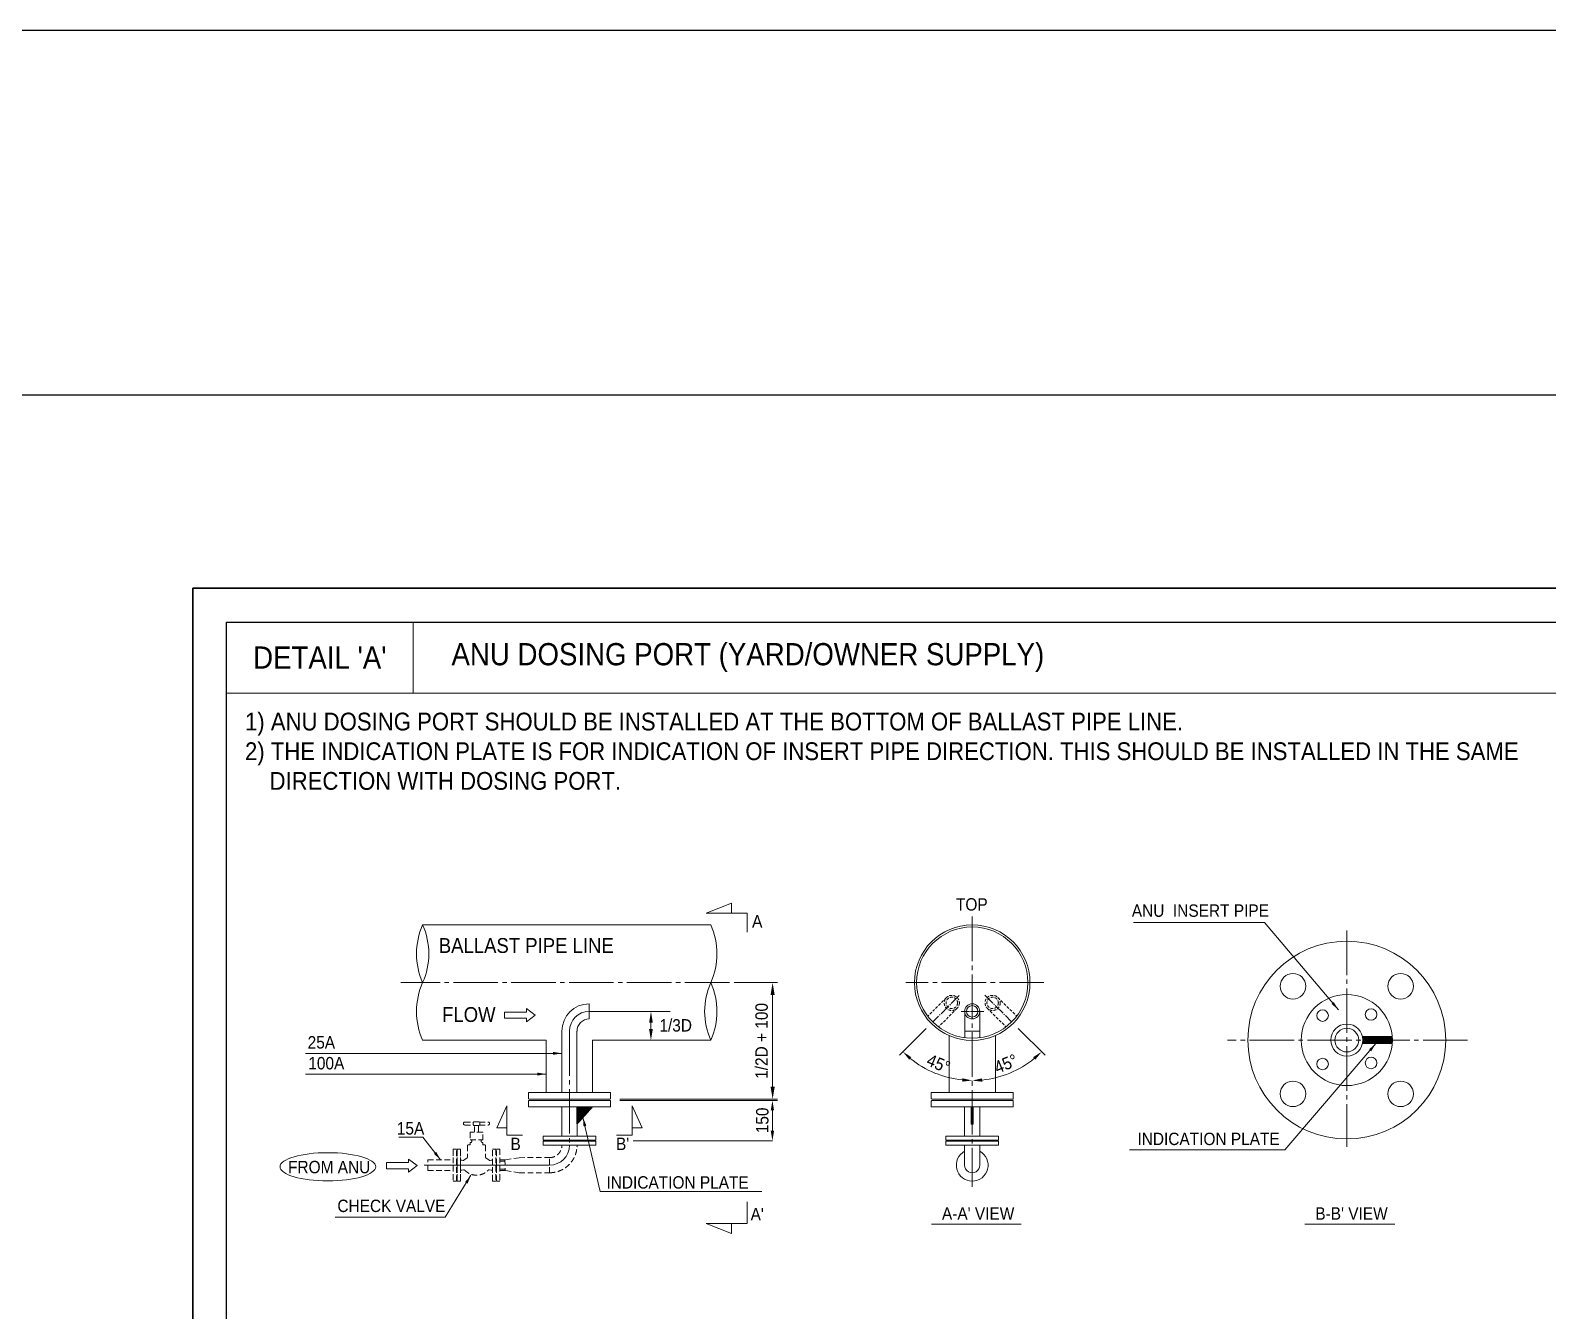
# Model space of a CAD drawing. Extents: x -1315200 to -1014507, y 2616811 to 2674779.
# Drawn here: x -1081964 to -1047874, y 2646000 to 2674779 of the extents above; entities that cross this region are included whole.
import ezdxf

# ---------------------------------------------------------------- set-up
doc = ezdxf.new("R2010")
doc.units = 0
doc.header["$LTSCALE"] = 25
doc.header["$MEASUREMENT"] = 0
doc.linetypes.add('C', pattern=[26, 20, -2, 2, -2])
doc.linetypes.add('DASHED', pattern=[0.75, 0.5, -0.25])
doc.layers.get('0').update_dxf_attribs({"linetype": 'CONTINUOUS', "lineweight": 9})
doc.layers.add('0.1 Defpoints', color=7, linetype='CONTINUOUS', plot=False)
doc.layers.add('0.2 Dwg sheet', color=7, linetype='CONTINUOUS')
doc.layers.add('0.3 Text', color=7, linetype='CONTINUOUS')
for name, color, linetype, lineweight in [('0.5 Dim', 1, 'CONTINUOUS', 9), ('1.1 Y_Pipe', 7, 'CONTINUOUS', 13), ('1.9 Arrow', 1, 'CONTINUOUS', 9)]:
    doc.layers.add(name, color=color, linetype=linetype, lineweight=lineweight)
doc.styles.get("Standard").update_dxf_attribs({"font": '', "width": 0.95, "height": 250})
doc.styles.get('Standard').set_extended_font_data('Gulim')
doc.dimstyles.new('TC50', dxfattribs={"dimtxt": 250, "dimasz": 200, "dimexe": 100, "dimexo": 100, "dimgap": 100, "dimtad": 1, "dimtoh": 1, "dimdec": 0, "dimrnd": 0.0005, "dimzin": 9, "dimdsep": 46, "dimtxsty": 'Standard', "dimcen": -3.5, "dimclrd": 1, "dimclre": 1, "dimazin": 2, "dimtfac": 0.6, "dimtdec": 0, "dimtmove": 0, "dimatfit": 3, "dimfxl": 4, "dimtolj": 1, "dimlwd": 15, "dimlwe": 15, "dimarcsym": 0})

# ---------------------------------------------------------------- blocks, each defined once
blk = doc.blocks.new('양식 51-Q-02-08')
at = {"layer": '0.1 Defpoints'}
blk.add_lwpolyline([(-2677005, 1033560), (-2613196, 1033560), (-2613196, 988132), (-2677005, 988132)], close=True, dxfattribs=at)
at = {"layer": '0.2 Dwg sheet'}
blk.add_lwpolyline([(-2613953, 989196), (-2676245, 989196), (-2676245, 1032800), (-2613953, 1032800)], close=True, dxfattribs=at)

msp = doc.modelspace()

# ---------------------------------------------------------------- hatches: boundary and pattern name
at = {"layer": '1.1 Y_Pipe', "ltscale": 30}
h = msp.add_hatch(dxfattribs=at)
h.set_pattern_fill('ANSI31', color=256, scale=1.1742)
h.set_pattern_definition([(45, (-9396741.43065, 1822515.21356), (-0.1037855978087, 0.1037855978087), [])])
h.paths.add_polyline_path([(-1051384.8, 2652082.6), (-1051384.9, 2652004.3), (-1052034.2, 2652004.4, 0.0546767), (-1052025.6, 2652082.6)])
h.paths.add_polyline_path([(-1051384.8, 2652160.4), (-1051384.8, 2652082.6), (-1052025.6, 2652082.6, 0.0545603), (-1052034.1, 2652160.6)])
h = msp.add_hatch(dxfattribs=at)
h.set_pattern_fill('ANSI31', color=2, scale=1.1742)
h.set_pattern_definition([(45, (-9430057.17468, 1839364.02376), (-0.1037855978087, 0.1037855978087), [])])
h.paths.add_polyline_path([(-1069338.2, 2650578.6), (-1069682.7, 2650578.6), (-1069682.2, 2650192.4)])
h = msp.add_hatch(dxfattribs=at)
h.set_pattern_fill('ANSI31', color=256, scale=1.1742)
h.set_pattern_definition([(45, (-9430331.55992, 1839363.98833), (-0.1037855978087, 0.1037855978087), [])])
h.paths.add_polyline_path([(-1060780, 2650581), (-1060802.3, 2650581.1), (-1060802.3, 2650192.3), (-1060780, 2650192.3)])
h.paths.add_polyline_path([(-1060802.3, 2650581.1), (-1060824.6, 2650581.2), (-1060824.6, 2650192.3), (-1060802.3, 2650192.3)])

# ---------------------------------------------------------------- linework, layer by layer
for p, q in [((-1073365, 2661479.6), (-1073365, 2659882.1, -157.3)), ((-1077555.9, 2659882.1, -157.3), (-1046433, 2659882.1, -157.3))]:
    msp.add_line(p, q)
at = {"layer": '0.1 Defpoints', "color": 152, "true_color": 0x2776bb}
for p, q in [((-1315199.7, 2674778.8), (-1014506.6, 2674778.8)), ((-1315199.7, 2666583.8), (-1014506.6, 2666583.8))]:
    msp.add_line(p, q, dxfattribs=at)
at = {"layer": '0.1 Defpoints', "color": 4, "linetype": 'ByBlock'}
msp.add_lwpolyline([(-1078315.6, 2616811.4), (-1014506.6, 2616811.4), (-1014506.6, 2662239.3), (-1078315.6, 2662239.3)], close=True, dxfattribs=at)
at = {"layer": '0.5 Dim', "linetype": 'C', "ltscale": 2}
for p, q in [((-1060802.3, 2654857), (-1060802.3, 2648781.6)), ((-1066259.4, 2653373.8), (-1073642, 2653373.8)), ((-1059190.1, 2653373.7), (-1062297.6, 2653373.7)), ((-1069851.9, 2652281.1), (-1069851.6, 2649716.9))]:
    msp.add_line(p, q, dxfattribs=at)
at = {"layer": '0.5 Dim', "linetype": 'C', "lineweight": 9, "ltscale": 2}
for p, q in [((-1052386.2, 2654543.9), (-1052386.2, 2649679.8)), ((-1049672.3, 2652082.6), (-1055064.1, 2652082.6))]:
    msp.add_line(p, q, dxfattribs=at)
at = {"layer": '0.5 Dim', "lineweight": 9}
for p, q in [((-1066147.8, 2653373.8), (-1065175.3, 2653373.8)), ((-1065286.9, 2653094.9), (-1065286.9, 2651032.1)), ((-1061836.5, 2652342.4), (-1062438.5, 2651740.4)), ((-1059768.1, 2652342.4), (-1059165.1, 2651739.4)), ((-1068723.5, 2650753.2), (-1065175.3, 2650753.2)), ((-1068723.4, 2650725.7), (-1065179.9, 2650725.7)), ((-1065291.5, 2650502.6), (-1065291.5, 2650043.7)), ((-1068418.6, 2649820.6), (-1065291.5, 2649820.6))]:
    msp.add_line(p, q, dxfattribs=at)
at = {"layer": '0.5 Dim', "color": 1, "linetype": 'C', "ltscale": 0.5}
for p, q in [((-1061096.9, 2653081.9), (-1061678.7, 2652500.1)), ((-1060517.1, 2653091.4), (-1059925.9, 2652500.1)), ((-1060541.1, 2652727.8), (-1061047.3, 2652727.8))]:
    msp.add_line(p, q, dxfattribs=at)
at = {"layer": '0.5 Dim', "ltscale": 30}
msp.add_line((-1069405.1, 2652727.9), (-1067591.1, 2652727.9), dxfattribs=at)
at = {"layer": '0.5 Dim'}
msp.add_line((-1068020.4, 2652331.3), (-1068020.4, 2652471.9), dxfattribs=at)
at = {"layer": '0.5 Dim', "ltscale": 6}
msp.add_line((-1070298.2, 2649270.1), (-1073114.1, 2649269.8), dxfattribs=at)
at = {"layer": '0.5 Dim', "color": 1, "ltscale": 6}
msp.add_line((-1072464.1, 2649269.3), (-1071409.7, 2649269.3), dxfattribs=at)
at = {"layer": '0.5 Dim', "ltscale": 6}
for centre, start, end in [((-1069405.1, 2652281.1), 90, 180), ((-1070298.3, 2649716.8), 270.013, 0.013)]:
    msp.add_arc(centre, 446.7, start, end, dxfattribs=at)
at = {"layer": '0.5 Dim', "lineweight": 9}
for radius, start, end in [(2202.3, 230.80659, 264.19341), (2203.8, 275.80282, 309.19718)]:
    msp.add_arc((-1060802.3, 2653376.5), radius, start, end, dxfattribs=at)
at = {"layer": '0.5 Dim'}
for points in [[(-1065333.4, 2653094.9), (-1065240.4, 2653094.9), (-1065286.9, 2653373.8)], [(-1068062.4, 2652471.9), (-1067978.4, 2652471.9), (-1068020.4, 2652724)], [(-1067978.1, 2652331.3), (-1068062.8, 2652331.3), (-1068020.4, 2652077.1)], [(-1062219, 2651642.1), (-1062169.1, 2651697.3), (-1062359.6, 2651819.2)], [(-1059434.5, 2651696.3), (-1059384.6, 2651641.1), (-1059244, 2651818.2)], [(-1065333.4, 2651032.1), (-1065240.4, 2651032.1), (-1065286.9, 2650753.2)], [(-1061023.2, 2651222.6), (-1061027, 2651148.4), (-1060802.3, 2651174.2)], [(-1060577.6, 2651146.9), (-1060581.4, 2651221.2), (-1060802.3, 2651172.8)], [(-1065328.7, 2650502.6), (-1065254.3, 2650502.6), (-1065291.5, 2650725.7)], [(-1065328.7, 2650043.7), (-1065254.3, 2650043.7), (-1065291.5, 2649820.6)]]:
    msp.add_solid(points, dxfattribs=at)
at = {"layer": '1.1 Y_Pipe'}
for p, q in [((-1066676, 2654671.2), (-1073150.2, 2654671.2)), ((-1069405.1, 2652557.7), (-1069405.1, 2652898)), ((-1060971.1, 2652727.8), (-1060971.4, 2652134.1)), ((-1060632.2, 2652727.8), (-1060632.5, 2652134.2)), ((-1070021.3, 2652281.1), (-1070021.3, 2650900.3)), ((-1069682.4, 2652281.1), (-1069682.4, 2650900.3)), ((-1060971.3, 2652281.1), (-1060632.4, 2652281.1)), ((-1070372.1, 2652077.1), (-1073150.2, 2652077.1)), ((-1070372.1, 2650900.3), (-1070372.1, 2652077.1)), ((-1066676, 2652077.1), (-1069332.3, 2652077.1)), ((-1069332.3, 2650900.3), (-1069332.3, 2652077.1)), ((-1061322.7, 2650900.3), (-1061322.7, 2652185.3)), ((-1060282.9, 2650900.3), (-1060282.9, 2652184.9)), ((-1068928.2, 2650900.3), (-1070773.6, 2650900.3)), ((-1070773.6, 2650900.3), (-1070773.6, 2650771.6)), ((-1070773.6, 2650578.6), (-1070773.6, 2650707.3)), ((-1068928.2, 2650578.6), (-1070773.6, 2650578.6)), ((-1070755.2, 2650753.2), (-1068946.6, 2650753.2)), ((-1070755.2, 2650725.7), (-1068946.5, 2650725.7)), ((-1070020.7, 2649923.1), (-1070021.6, 2650578.6)), ((-1069681.8, 2649923.1), (-1069682.7, 2650578.6)), ((-1068928.2, 2650900.3), (-1068928.2, 2650771.6)), ((-1068928.2, 2650578.6), (-1068928.2, 2650707.3)), ((-1059878.8, 2650900.3), (-1061724.2, 2650900.3)), ((-1061724.2, 2650900.3), (-1061724.2, 2650771.6)), ((-1061724.2, 2650583.6), (-1061724.2, 2650707.2)), ((-1059878.8, 2650578.6), (-1061724.2, 2650583.6)), ((-1061705.8, 2650753.2), (-1059897.2, 2650753.2)), ((-1061705.8, 2650725.6), (-1059897.1, 2650725.6)), ((-1061687.6, 2650900.3), (-1061432.9, 2650900.3)), ((-1060973.4, 2649923.1), (-1060974.4, 2650577.4)), ((-1060633.2, 2649923.1), (-1060634.1, 2650578.6)), ((-1059878.8, 2650900.3), (-1059878.8, 2650771.6)), ((-1059878.8, 2650578.6), (-1059878.8, 2650707.2)), ((-1069260.1, 2649923.1), (-1070443, 2649923.1)), ((-1070443, 2649923.1), (-1070443, 2649840.6)), ((-1069260.1, 2649923.1), (-1069260.1, 2649840.6)), ((-1060210.8, 2649923.1), (-1061393.8, 2649923.1)), ((-1061393.8, 2649923.1), (-1061393.8, 2649840.6)), ((-1060234.3, 2649923.1), (-1060397.5, 2649923.1)), ((-1060210.8, 2649923.1), (-1060210.8, 2649840.6)), ((-1070443, 2649716.9), (-1070443, 2649799.4)), ((-1069260.1, 2649716.9), (-1070443, 2649716.9)), ((-1070431.3, 2649828.8), (-1069271.9, 2649828.8)), ((-1070431.3, 2649811.2), (-1069271.9, 2649811.2)), ((-1069681.5, 2649716.9), (-1070021.7, 2649716.8)), ((-1069260.1, 2649716.9), (-1069260.1, 2649799.4)), ((-1061393.8, 2649716.8), (-1061393.8, 2649799.3)), ((-1060210.8, 2649716.8), (-1061393.8, 2649716.8)), ((-1061382, 2649828.8), (-1060222.6, 2649828.8)), ((-1061382, 2649811.1), (-1060222.6, 2649811.1)), ((-1060972.4, 2649268.3), (-1060973.1, 2649716.8)), ((-1060973.1, 2649716.5), (-1060632.8, 2649716.5)), ((-1060632.2, 2649716.8), (-1060972.4, 2649716.8)), ((-1060632.2, 2649269.5), (-1060632.8, 2649716.8)), ((-1060210.8, 2649716.8), (-1060210.8, 2649799.3))]:
    msp.add_line(p, q, dxfattribs=at)
at = {"layer": '1.1 Y_Pipe', "linetype": 'DASHED', "ltscale": 5}
for p, q in [((-1061381.3, 2653038.1), (-1061799, 2652620.4)), ((-1060223.3, 2653038.1), (-1059805.6, 2652620.4)), ((-1061140.7, 2652797.5), (-1061558.4, 2652379.8)), ((-1060463.9, 2652797.5), (-1060046.2, 2652379.8))]:
    msp.add_line(p, q, dxfattribs=at)
at = {"layer": '1.1 Y_Pipe', "color": 2}
msp.add_line((-1069338.2, 2650578.6), (-1069682.2, 2650192.4), dxfattribs=at)
at = {"layer": '1.1 Y_Pipe', "color": 3, "linetype": 'C', "ltscale": 2}
for p, q in [((-1060824.6, 2650581.1), (-1060824.6, 2650192.3)), ((-1060780, 2650581.1), (-1060780, 2650192.3)), ((-1060824.6, 2650192.3), (-1060780, 2650192.3))]:
    msp.add_line(p, q, dxfattribs=at)
at = {"layer": '1.1 Y_Pipe', "linetype": 'DASHED', "ltscale": 10}
for p, q in [((-1072200.9, 2650240.3), (-1072009.6, 2650240.3)), ((-1072006.8, 2650247.9), (-1071873, 2650247.9)), ((-1071870.2, 2650240.3), (-1071678.9, 2650240.3)), ((-1072200.9, 2650173), (-1072010.1, 2650173)), ((-1072083.8, 2650002.3), (-1072083.8, 2649837.8)), ((-1071809.5, 2650015.8), (-1072070.3, 2650015.8)), ((-1072006.8, 2650163.7), (-1071873, 2650163.7)), ((-1071984.9, 2650015.8), (-1071984.9, 2650163.7)), ((-1071894.9, 2650163.7), (-1071894.9, 2650108.4)), ((-1071894.9, 2650108.4), (-1071894.9, 2650015.8)), ((-1071869.7, 2650173), (-1071678.9, 2650173)), ((-1071796, 2649837.8), (-1071796, 2650002.3)), ((-1072461, 2649627.1), (-1072460.9, 2648912.6)), ((-1072387.3, 2649627.1), (-1072461, 2649627.1)), ((-1072461, 2649482.5), (-1072461, 2649610.3)), ((-1072387.1, 2648912.7), (-1072387.3, 2649627.1)), ((-1072373.5, 2649629.4), (-1072299.7, 2649629.4)), ((-1072373.3, 2648910.4), (-1072373.5, 2649629.4)), ((-1072373.5, 2649629.4), (-1072373.3, 2648910.4)), ((-1072299.5, 2648910.4), (-1072299.7, 2649629.4)), ((-1072299.7, 2649629.4), (-1072299.5, 2648910.4)), ((-1072299.7, 2649610.3), (-1072299.7, 2649482.6)), ((-1072142.3, 2649710), (-1072142.3, 2649458.9)), ((-1072080.1, 2649728), (-1072124.3, 2649728)), ((-1072083.8, 2649837.8), (-1071796, 2649837.8)), ((-1072080.1, 2649778.9), (-1072080.1, 2649728)), ((-1071799.7, 2649778.9), (-1071799.7, 2649728)), ((-1071799.7, 2649728), (-1071755.5, 2649728)), ((-1071737.5, 2649710), (-1071737.5, 2649458.9)), ((-1071520.3, 2649629.5), (-1071580.2, 2649629.5)), ((-1071580, 2648910.4), (-1071580.2, 2649629.5)), ((-1071506.4, 2649629.5), (-1071580.2, 2649629.5)), ((-1071580.2, 2649610.4), (-1071580.2, 2649482.6)), ((-1071506.4, 2649629.5), (-1071506.3, 2648910.5)), ((-1071506.4, 2649629.5), (-1071506.3, 2648910.5)), ((-1071492.5, 2648912.8), (-1071492.6, 2649627.2)), ((-1071492.6, 2649627.2), (-1071418.9, 2649627.2)), ((-1071418.9, 2649627.2), (-1071418.7, 2648912.8)), ((-1073032, 2649388.6), (-1072461, 2649388.7)), ((-1073031.9, 2649149.5), (-1073032, 2649388.6)), ((-1072244.1, 2649375.4), (-1072278.3, 2649382.6)), ((-1072152.1, 2649438.1), (-1072221.3, 2649381)), ((-1071727.7, 2649438.1), (-1071658.5, 2649381)), ((-1071635.7, 2649375.4), (-1071601.5, 2649382.6)), ((-1071492.5, 2649130.6), (-1071492.6, 2649409.4)), ((-1071418.8, 2649388.9), (-1071299.9, 2649388.9)), ((-1071418.8, 2649358.8), (-1071299.9, 2649358.8)), ((-1070978.2, 2649438.9), (-1071299.9, 2649388.9)), ((-1071299.9, 2649388.9), (-1071299.8, 2649149.8)), ((-1070978.2, 2649438.9), (-1070298.3, 2649440.2)), ((-1070298.2, 2649099.9), (-1070298.3, 2649440.2)), ((-1073031.9, 2649149.5), (-1072460.9, 2649149.6)), ((-1072460.9, 2649057.2), (-1072460.9, 2648929.4)), ((-1072460.9, 2648912.6), (-1072387.1, 2648912.7)), ((-1072373.3, 2648910.4), (-1072299.5, 2648910.4)), ((-1072299.5, 2648929.5), (-1072299.6, 2649057.2)), ((-1072278.3, 2649155.9), (-1072234.1, 2649165.3)), ((-1072228.5, 2649165.8), (-1072223.6, 2649165.8)), ((-1071656.2, 2649165.8), (-1071651.3, 2649165.8)), ((-1071645.7, 2649165.3), (-1071601.5, 2649155.9)), ((-1071580, 2648929.5), (-1071580.1, 2649057.3)), ((-1071520.1, 2648910.5), (-1071580, 2648910.4)), ((-1071506.3, 2648910.5), (-1071580, 2648910.4)), ((-1071418.7, 2648912.8), (-1071492.5, 2648912.8)), ((-1071418.8, 2649179.9), (-1071299.8, 2649180)), ((-1071418.8, 2649149.8), (-1071299.8, 2649149.8)), ((-1071418.7, 2649057.3), (-1071418.7, 2648929.6)), ((-1070978.1, 2649100), (-1071299.8, 2649149.8)), ((-1070977.9, 2649100), (-1070298.2, 2649099.9))]:
    msp.add_line(p, q, dxfattribs=at)
at = {"layer": '1.1 Y_Pipe', "ltscale": 30}
for p, q in [((-1061719.8, 2647946.4), (-1059699.8, 2647946.4)), ((-1053330.7, 2647946.7), (-1051310.7, 2647946.7))]:
    msp.add_line(p, q, dxfattribs=at)
at = {"layer": '1.1 Y_Pipe', "color": 3, "ltscale": 30, "elevation": 0}
for points in [[(-1051384.8, 2652082.3), (-1051384.9, 2652004.3), (-1052034.2, 2652004.4)], [(-1051384.8, 2652082.3), (-1051384.8, 2652160.4), (-1052034.1, 2652160.6)]]:
    msp.add_lwpolyline(points, dxfattribs=at)
at = {"layer": '1.1 Y_Pipe'}
for centre, radius in [((-1060802.3, 2653373.7), 1297.4), ((-1060802.3, 2653373.7), 1251.1), ((-1052386.2, 2652082.6), 2222.6), ((-1053595.7, 2653292), 287.5), ((-1051176.7, 2653292), 287.5), ((-1052386.2, 2652082.6), 1023.3), ((-1060802.3, 2652727.8), 170.1), ((-1060802.3, 2652727.8), 128.4), ((-1052930.5, 2652632.8), 129.4), ((-1051841.9, 2652656.3), 129.4), ((-1052930.5, 2651544.3), 129.4), ((-1051841.9, 2651567.7), 129.4), ((-1053595.7, 2650873.1), 287.5), ((-1051176.7, 2650873.1), 287.5)]:
    msp.add_circle(centre, radius, dxfattribs=at)
at = {"layer": '1.1 Y_Pipe', "linetype": 'DASHED', "ltscale": 5}
for centre, radius in [((-1061261, 2652917.8), 170.1), ((-1061261, 2652917.8), 128.4), ((-1060343.6, 2652917.8), 170.1), ((-1060343.6, 2652917.8), 128.4)]:
    msp.add_circle(centre, radius, dxfattribs=at)
at = {"layer": '1.1 Y_Pipe'}
for centre, radius, start, end in [((-1071699.8, 2654022.7), 1588.8, 155.90927, 204.09073), ((-1074600.6, 2654022.7), 1588.8, 335.90927, 24.09073), ((-1068126.4, 2654022.7), 1588.8, 335.90927, 24.09073), ((-1071699.8, 2652725.6), 1588.8, 155.90927, 204.09073), ((-1065225.6, 2652725.6), 1588.8, 155.90927, 204.09073), ((-1068126.4, 2652726), 1588.8, 335.90927, 24.09073), ((-1069405.1, 2652281.1), 616.9, 90, 180), ((-1069405.1, 2652281.1), 276.6, 90, 180), ((-1052386.2, 2652082.6), 360.6, 90.0106, 270.00665), ((-1052386.2, 2652082.6), 266.7, 90.01329, 270.01329), ((-1052386.2, 2652082.6), 360.6, 270, 90), ((-1052386.2, 2652082.6), 266.7, 270.00665, 90.00269), ((-1070755.2, 2650771.6), 18.4, 180, 270), ((-1061705.8, 2650771.6), 18.4, 180, 270), ((-1070431.3, 2649840.6), 11.8, 180, 270), ((-1061382, 2649840.6), 11.8, 180, 270), ((-1060802.3, 2649269.5), 357.2, 118.5266, 61.6447), ((-1060802.3, 2649269.5), 170.1, 179.75834, 0.15942)]:
    msp.add_arc(centre, radius, start, end, dxfattribs=at)
at = {"layer": '1.1 Y_Pipe', "linetype": 'DASHED', "ltscale": 10}
for centre, radius, start, end in [((-1072200.9, 2650206.7), 33.7, 90, 270), ((-1071903.3, 2650205.8), 111.7, 157.87279, 202.12721), ((-1071976.5, 2650205.8), 111.7, 337.87279, 22.12721), ((-1071678.9, 2650206.7), 33.7, 270, 90), ((-1072070.3, 2650002.3), 13.5, 90, 180), ((-1071809.5, 2650002.3), 13.5, 0, 90), ((-1072124.3, 2649710), 18, 90, 180), ((-1072074.7, 2649810.5), 32.1, 260.30838, 45.76753), ((-1071805.1, 2649810.5), 32.1, 134.23247, 279.69162), ((-1071755.5, 2649710), 18, 0, 90), ((-1070298.3, 2649716.8), 276.6, 270.013, 0.013), ((-1070298.3, 2649716.8), 616.9, 270.013, 0.013), ((-1072272.7, 2649409), 27, 180, 258.04027), ((-1072238.5, 2649401.8), 27, 258.04027, 309.52377), ((-1072169.2, 2649458.9), 27, 309.52377, 0), ((-1071710.6, 2649458.9), 27, 180, 230.47623), ((-1071641.3, 2649401.8), 27, 230.47623, 281.95973), ((-1071607.1, 2649409), 27, 281.95973, 0), ((-1072272.7, 2649129.5), 27, 101.95973, 180), ((-1072228.5, 2649138.9), 27, 90, 101.95973), ((-1072223.6, 2649138.9), 27, 49.93423, 90), ((-1071939.9, 2649410.1), 365.6, 223.25508, 316.74492), ((-1071656.2, 2649138.9), 27, 90, 130.06577), ((-1071651.3, 2649138.9), 27, 78.04027, 90), ((-1071607.1, 2649129.5), 27, 0, 78.04027)]:
    msp.add_arc(centre, radius, start, end, dxfattribs=at)
at = {"layer": '1.1 Y_Pipe', "extrusion": (0, 0, -1)}
for centre, major_axis in [((-1070755.2, 2650707.3), (-13, 13)), ((-1061705.8, 2650707.2), (-13, 13)), ((-1070431.3, 2649799.4), (-8.33, 8.33)), ((-1061382, 2649799.3), (-8.33, 8.33))]:
    msp.add_ellipse(centre, major_axis=major_axis, ratio=1, start_param=5.4977871, end_param=7.0685835, dxfattribs=at)
at = {"layer": '1.1 Y_Pipe'}
for centre, major_axis in [((-1068946.6, 2650771.6), (13, 13)), ((-1068946.6, 2650707.3), (-13, 13)), ((-1059897.2, 2650771.6), (13, 13)), ((-1059897.2, 2650707.2), (-13, 13)), ((-1069271.9, 2649840.6), (8.33, 8.33)), ((-1069271.9, 2649799.4), (-8.33, 8.33)), ((-1060222.6, 2649840.6), (8.33, 8.33)), ((-1060222.6, 2649799.3), (-8.33, 8.33))]:
    msp.add_ellipse(centre, major_axis=major_axis, ratio=1, start_param=3.9269908, end_param=5.4977872, dxfattribs=at)
at = {"layer": '1.1 Y_Pipe', "ltscale": 30}
msp.add_ellipse((-1075280.2, 2649234.1), major_axis=(1074.8, 0), ratio=0.2951593, dxfattribs=at)
at = {"layer": '1.9 Arrow', "color": 3, "ltscale": 30}
for p, q in [((-1066778.7, 2654938.3), (-1066211, 2655160.3)), ((-1066211, 2655160.3), (-1066211, 2654938.3)), ((-1065855.7, 2654938.3), (-1066778.7, 2654938.3)), ((-1065855.7, 2654509.4), (-1065855.7, 2654938.3)), ((-1071262.2, 2650604.6), (-1071484.1, 2650110.2)), ((-1071262.2, 2649942.5), (-1071262.2, 2650604.6)), ((-1068441, 2649942.5), (-1068441, 2650604.6)), ((-1068441, 2650604.6), (-1068219, 2650110.2)), ((-1071484.1, 2650110.2), (-1071262.2, 2650110.2)), ((-1070906, 2649942.5), (-1071262.2, 2649942.5)), ((-1068441, 2649942.5), (-1068797.2, 2649942.5)), ((-1068219, 2650110.2), (-1068441, 2650110.2)), ((-1065855.7, 2648444.9), (-1065855.7, 2647957.3)), ((-1065855.7, 2647957.3), (-1066778.7, 2647957.3)), ((-1066778.7, 2647957.3), (-1066211, 2647735.3)), ((-1066211, 2647735.3), (-1066211, 2647957.3))]:
    msp.add_line(p, q, dxfattribs=at)
at = {"layer": '1.9 Arrow'}
for p, q in [((-1071310.9, 2652573.1), (-1071310.9, 2652711)), ((-1070818.5, 2652711), (-1071310.9, 2652711)), ((-1070818.5, 2652711), (-1070818.5, 2652789.8)), ((-1070621.5, 2652642.1), (-1070818.5, 2652789.8)), ((-1070818.5, 2652494.3), (-1070621.5, 2652642.1)), ((-1070818.5, 2652573.1), (-1071310.9, 2652573.1)), ((-1070818.5, 2652494.3), (-1070818.5, 2652573.1)), ((-1073960.2, 2649190.9), (-1073960.2, 2649328.8)), ((-1073467.7, 2649328.8), (-1073960.2, 2649328.8)), ((-1073467.7, 2649328.8), (-1073467.7, 2649407.6)), ((-1073270.8, 2649259.9), (-1073467.7, 2649407.6)), ((-1073467.7, 2649112.2), (-1073270.8, 2649259.9)), ((-1073467.7, 2649190.9), (-1073960.2, 2649190.9)), ((-1073467.7, 2649112.2), (-1073467.7, 2649190.9))]:
    msp.add_line(p, q, dxfattribs=at)

# ---------------------------------------------------------------- block references
at = {"color": 217, "linetype": 'Continuous', "true_color": 0x93278f}
msp.add_blockref('양식 51-Q-02-08', (1598689.4, 1628679.3), dxfattribs=at)

# ---------------------------------------------------------------- texts
at = {"layer": '0.3 Text', "width": 0.95}
msp.add_text('BALLAST PIPE LINE', height=334.647, dxfattribs=at).set_placement((-1072787, 2654040.5))
at = {"layer": '0.3 Text', "lineweight": 9, "attachment_point": 5}
for s, insert, char_height, width in [("DETAIL 'A'", (-1075460.4, 2660680.9, -157.3), 499.67, 4190.886), ('\\pxql;     ANU DOSING PORT (YARD/OWNER SUPPLY)', (-1059899, 2660680.9, -5996.3), 499.674, 26932.005)]:
    msp.add_mtext(s, dxfattribs=dict(at, insert=insert, char_height=char_height, width=width))
at = {"layer": '0.3 Text', "insert": (-1061064.2, 2658571.9), "char_height": 400, "width": 32154.845, "attachment_point": 5}
msp.add_mtext('\\pxql;1) ANU DOSING PORT SHOULD BE INSTALLED AT THE BOTTOM OF BALLAST PIPE LINE.\\P2) THE INDICATION PLATE IS FOR INDICATION OF INSERT PIPE DIRECTION. THIS SHOULD BE INSTALLED IN THE SAME  \\P    DIRECTION WITH DOSING PORT.', dxfattribs=at)
at = {"layer": '0.3 Text'}
for s, insert, char_height, attachment_point in [('\\A1;TOP', (-1060455.2, 2654988.4), 278.87, 9), ('\\A1;FLOW', (-1072713.2, 2652484.4), 334.65, 7), ("\\A1;A-A' VIEW", (-1059856.7, 2648044.4), 278.872, 9), ("\\A1;B-B' VIEW", (-1051467.6, 2648044.7), 278.872, 9)]:
    msp.add_mtext(s, dxfattribs=dict(at, insert=insert, char_height=char_height, attachment_point=attachment_point))
at = {"layer": '0.3 Text', "color": 3, "char_height": 278.87, "attachment_point": 5}
for s, insert in [('\\A1;A', (-1065632.7, 2654751.8)), ('\\A1;B', (-1071061, 2649748.5)), ("\\A1;B'", (-1068656.9, 2649750.1)), ("\\A1;A'", (-1065632.7, 2648168))]:
    msp.add_mtext(s, dxfattribs=dict(at, insert=insert))
at = {"layer": '0.3 Text', "color": 7, "insert": (-1076174.7, 2649084.9), "char_height": 278.872, "attachment_point": 7}
msp.add_mtext('\\A1;FROM ANU ', dxfattribs=at)
at = {"layer": '0.5 Dim'}
for s, insert, char_height, attachment_point in [('ANU  INSERT PIPE', (-1054135.4, 2654848.9), 278.872, 9), ('\\A1;1/3D', (-1067464.9, 2652411.2), 278.87, 5), ('\\A1;25A', (-1075425.8, 2652029.2), 278.87, 5), ('\\A1;100A', (-1075314.8, 2651560.8), 278.87, 5), ('\\A1;15A', (-1073421.8, 2650096.1), 278.87, 5), ('{\\C256;INDICATION PLATE}', (-1057089.9, 2649717.7), 278.872, 7), ('{\\C256;INDICATION PLATE}', (-1065823.7, 2648739.9), 278.872, 9), ('\\A1;CHECK VALVE', (-1072638.1, 2648212.3), 278.872, 9)]:
    msp.add_mtext(s, dxfattribs=dict(at, insert=insert, char_height=char_height, attachment_point=attachment_point))
at = {"layer": '0.5 Dim', "attachment_point": 5}
for s, insert, char_height, rotation in [('\\A1;1/2D + 100', (-1065533.8, 2652063.5), 278.872, 90), ('\\A1;45°', (-1061558.6, 2651550.7), 278.87, 337.5), ('\\A1;45°', (-1060045.5, 2651549.4), 278.87, 22.5), ('\\A1;150', (-1065517.4, 2650276.8), 278.87, 90)]:
    msp.add_mtext(s, dxfattribs=dict(at, insert=insert, char_height=char_height, rotation=rotation))

# ---------------------------------------------------------------- leaders
at = {"layer": '0.5 Dim', "ltscale": 30}
for points in [[(-1052576.1, 2652763.9, 5777.5), (-1054232.7, 2654727.9, 5777.5), (-1057178.7, 2654727.9, 5777.5)], [(-1051732.5, 2652004.5, 5777.5), (-1053776.6, 2649617.5, 5777.5), (-1057265.2, 2649617.5, 5777.5)], [(-1070021.3, 2651784.1, 5777.5), (-1075780.2, 2651784.1, 5777.5)], [(-1070372.1, 2651318, 5777.5), (-1075780.2, 2651318, 5777.5)], [(-1069547.5, 2650343.6, 5777.5), (-1069165.4, 2648675.5, 5777.5), (-1065530.4, 2648675.5, 5777.5)], [(-1072746.5, 2649388.6, 5777.5), (-1073147.4, 2649898.1, 5777.5), (-1073684.5, 2649898.1, 5777.5)], [(-1072064.1, 2649044.4, 5777.5), (-1072646, 2648100.6, 5777.5), (-1075116.5, 2648100.6, 5777.5)]]:
    msp.add_leader(points, dimstyle='TC50', override={"dimgap": 100, "dimtad": 0, "dimtoh": 0, "dimarcsym": 1}, dxfattribs=at)

doc.saveas('drawing.dxf')
